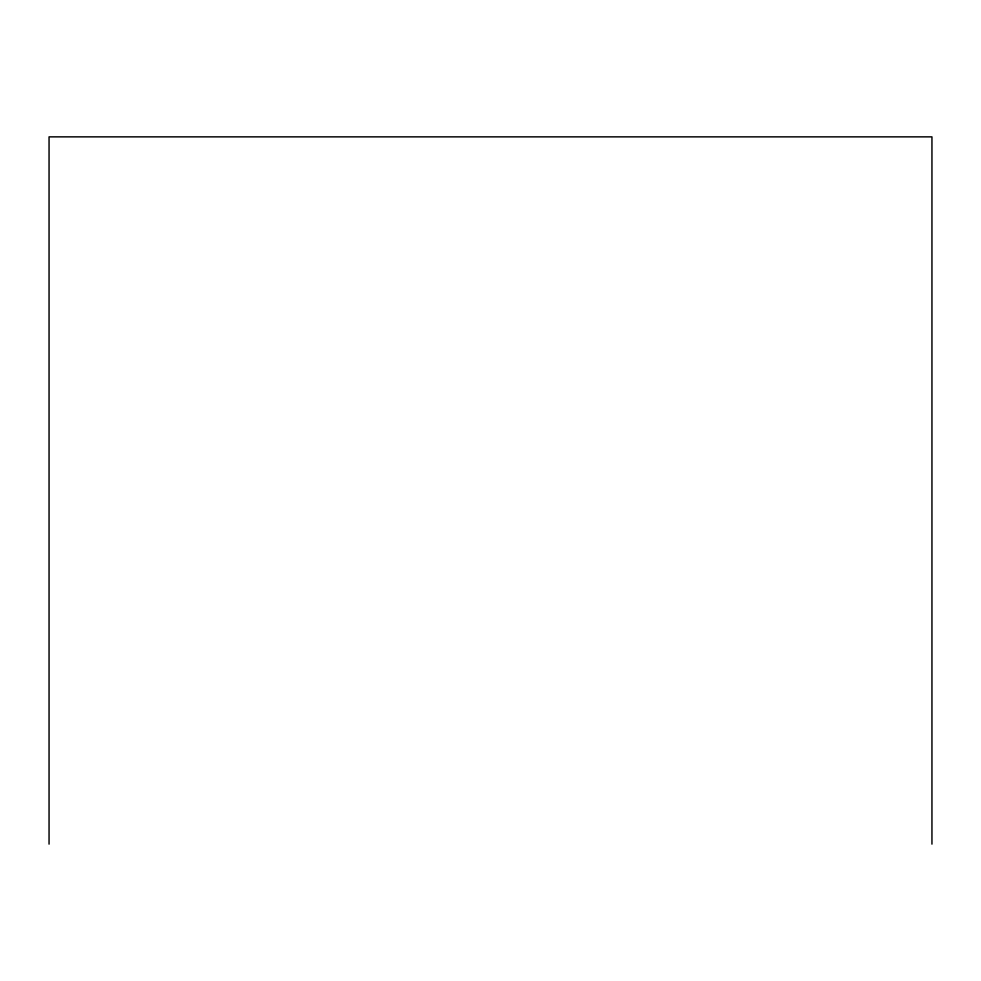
<?xml version="1.0" encoding="UTF-8"?>
<svg xmlns="http://www.w3.org/2000/svg" width="981" height="981" viewBox="0 0 981 981"><rect width="100%" height="100%" fill="white"/><g stroke="black" fill="none" stroke-linecap="round" stroke-linejoin="round"><path stroke-width="1.47" d="M931.95 844.138L931.95 136.862L49.05 136.862L49.05 844.138"/></g></svg>
